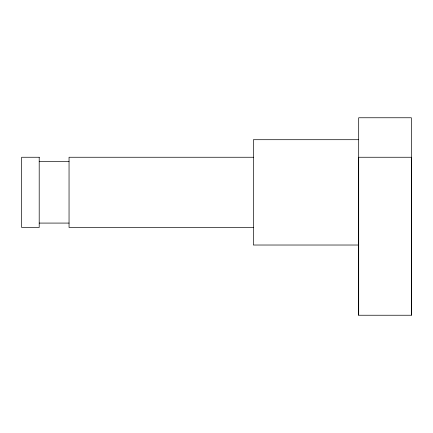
<?xml version="1.0" encoding="UTF-8"?>
<svg xmlns="http://www.w3.org/2000/svg" width="433" height="433" viewBox="0 0 433 433"><rect width="100%" height="100%" fill="white"/><g stroke="black" fill="none" stroke-linecap="round" stroke-linejoin="round"><path stroke-width="0.65" d="M358.686 315.24L358.686 157.255L411.35 157.255L411.35 315.24L358.686 315.24L358.686 117.76L411.35 117.76L411.35 315.24M358.686 139.702L253.365 139.702L253.365 245.024L358.686 245.024M253.365 157.255L69.047 157.255L69.047 227.471L253.365 227.471M39.203 161.644L69.047 161.644M39.203 223.082L69.047 223.082M39.203 157.255L21.65 157.255L21.65 227.471L39.203 227.471L39.203 157.255"/></g></svg>
